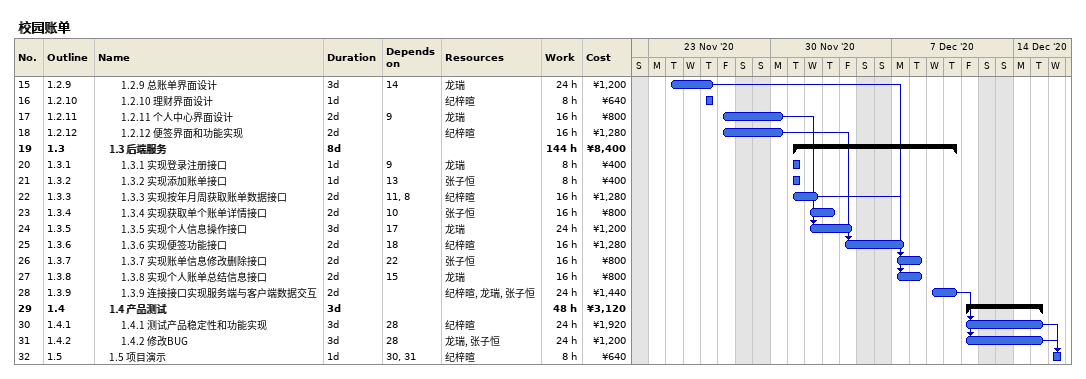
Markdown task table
校园账单

| ID | WBS | Task | Duration | Start | Finish | Predecessors | Resources | Work (h) | Cost (¥) |
|---|---|---|---|---|---|---|---|---|---|
| 15 | 1.2.9 | 1.2.9 总账单界面设计 | 3d | 2020-11-24 | 2020-11-26 | 14 | 龙瑞 | 24 | 1200 |
| 16 | 1.2.10 | 1.2.10 理财界面设计 | 1d | 2020-11-26 | 2020-11-26 |  | 纪梓暄 | 8 | 640 |
| 17 | 1.2.11 | 1.2.11 个人中心界面设计 | 2d | 2020-11-27 | 2020-11-30 | 9 | 龙瑞 | 16 | 800 |
| 18 | 1.2.12 | 1.2.12 便签界面和功能实现 | 2d | 2020-11-27 | 2020-11-30 |  | 纪梓暄 | 16 | 1280 |
| 19 | 1.3 | **1.3 后端服务** | 8d | 2020-12-01 | 2020-12-10 |  |  | 144 | 8400 |
| 20 | 1.3.1 | 1.3.1 实现登录注册接口 | 1d | 2020-12-01 | 2020-12-01 | 9 | 龙瑞 | 8 | 400 |
| 21 | 1.3.2 | 1.3.2 实现添加账单接口 | 1d | 2020-12-01 | 2020-12-01 | 13 | 张子恒 | 8 | 400 |
| 22 | 1.3.3 | 1.3.3 实现按年月周获取账单数据接口 | 2d | 2020-12-01 | 2020-12-02 | 11, 8 | 纪梓暄 | 16 | 1280 |
| 23 | 1.3.4 | 1.3.4 实现获取单个账单详情接口 | 2d | 2020-12-02 | 2020-12-03 | 10 | 张子恒 | 16 | 800 |
| 24 | 1.3.5 | 1.3.5 实现个人信息操作接口 | 3d | 2020-12-02 | 2020-12-04 | 17 | 龙瑞 | 24 | 1200 |
| 25 | 1.3.6 | 1.3.6 实现便签功能接口 | 2d | 2020-12-04 | 2020-12-07 | 18 | 纪梓暄 | 16 | 1280 |
| 26 | 1.3.7 | 1.3.7 实现账单信息修改删除接口 | 2d | 2020-12-07 | 2020-12-08 | 22 | 张子恒 | 16 | 800 |
| 27 | 1.3.8 | 1.3.8 实现个人账单总结信息接口 | 2d | 2020-12-07 | 2020-12-08 | 15 | 龙瑞 | 16 | 800 |
| 28 | 1.3.9 | 1.3.9 连接接口实现服务端与客户端数据交互 | 2d | 2020-12-09 | 2020-12-10 |  | 纪梓暄, 龙瑞, 张子恒 | 24 | 1440 |
| 29 | 1.4 | **1.4 产品测试** | 3d | 2020-12-11 | 2020-12-15 |  |  | 48 | 3120 |
| 30 | 1.4.1 | 1.4.1 测试产品稳定性和功能实现 | 3d | 2020-12-11 | 2020-12-15 | 28 | 纪梓暄 | 24 | 1920 |
| 31 | 1.4.2 | 1.4.2 修改BUG | 3d | 2020-12-11 | 2020-12-15 | 28 | 龙瑞, 张子恒 | 24 | 1200 |
| 32 | 1.5 | 1.5 项目演示 | 1d | 2020-12-16 | 2020-12-16 | 30, 31 | 纪梓暄 | 8 | 640 |
